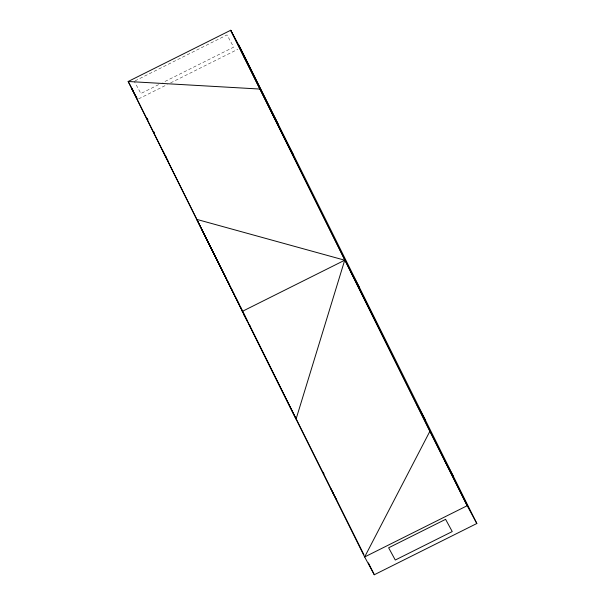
<?xml version="1.0" encoding="UTF-8"?>
<svg xmlns="http://www.w3.org/2000/svg" width="605" height="605" viewBox="0 0 605 605"><rect width="100%" height="100%" fill="white"/><g stroke="black" fill="none" stroke-linecap="round" stroke-linejoin="round"><path stroke-width="0.45" stroke-dasharray="3.02 2.27" d="M135.096 80.858L227.026 34.916L233.666 47.145L162.821 82.545M158.601 84.655L140.889 93.51L134.25 81.282M138.658 98.865L167.237 84.579M170.602 82.9L237.833 49.3"/><path stroke-width="0.91" d="M344.714 260.203L296.064 419.076L196.738 219.381L344.714 260.203L242.174 311.446M476.838 523.506L467.181 505.719L230.702 30.25L429.845 431.373L364.641 556.963L374.298 574.75L476.838 523.506L240.359 48.037L230.702 30.25L128.162 81.493L232.6 291.474M259.583 89.033L128.162 81.493L133.433 91.196M243.732 56.25L250.372 68.478M271.32 111.721L277.96 123.949L238.544 44.702M284.721 138.658L293.168 154.222M350.938 271.789L359.385 287.36M417.147 404.927L425.602 420.49M444.736 460.397L453.19 475.961M137.048 98.26L131.731 88.474L226.663 279.336M162.48 150.282L164.25 153.541M165.135 155.175L166.02 156.808M164.84 155.039L167.94 160.749M246.87 319.886L247.755 321.52M243.966 314.933L247.581 321.603L245.615 317.64M249.237 324.643L250.122 326.276M330.375 487.864L333.037 492.757M332.742 492.621L336.728 499.957M363.87 554.611L249.215 324.673M429.845 431.373L467.181 505.719L364.641 556.963L248.005 322.45M368.407 562.907L374.298 574.75M147.098 118.24L147.93 119.911M153.746 131.61L154.577 133.281M323.138 472.195L323.977 473.881M227.503 281.023L229.605 285.25M231.707 289.477L233.81 293.705M235.912 297.932L239.277 304.701M240.117 306.395L246.424 319.077M233.439 293.168L245.222 316.854L201.473 228.887M445.598 519.332L388.637 547.797L395.277 560.026L452.238 531.561L445.598 519.332"/></g></svg>
